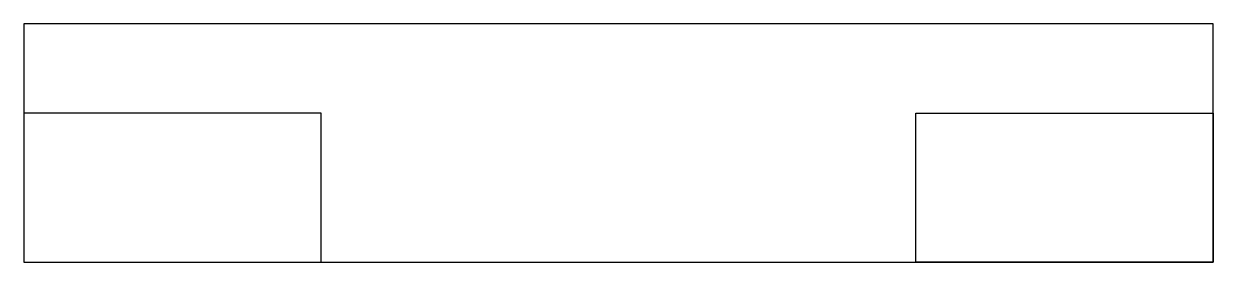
# Model space of a CAD drawing. Header units: millimetres. Extents: x -62 to -22, y -5 to 3.
import ezdxf

# ---------------------------------------------------------------- set-up
doc = ezdxf.new("R2010")
doc.units = ezdxf.units.MM
doc.layers.get('0').update_dxf_attribs({"linetype": 'CONTINUOUS'})

msp = doc.modelspace()

# ---------------------------------------------------------------- linework, layer by layer
for points in [[(-22, -5), (-22, 3), (-62, 3), (-62, -5)], [(-62, -5), (-52, -5), (-52, 0), (-62, 0)], [(-22, -5), (-32, -5), (-32, 0), (-22, 0)]]:
    msp.add_lwpolyline(points, close=True)

doc.saveas('drawing.dxf')
